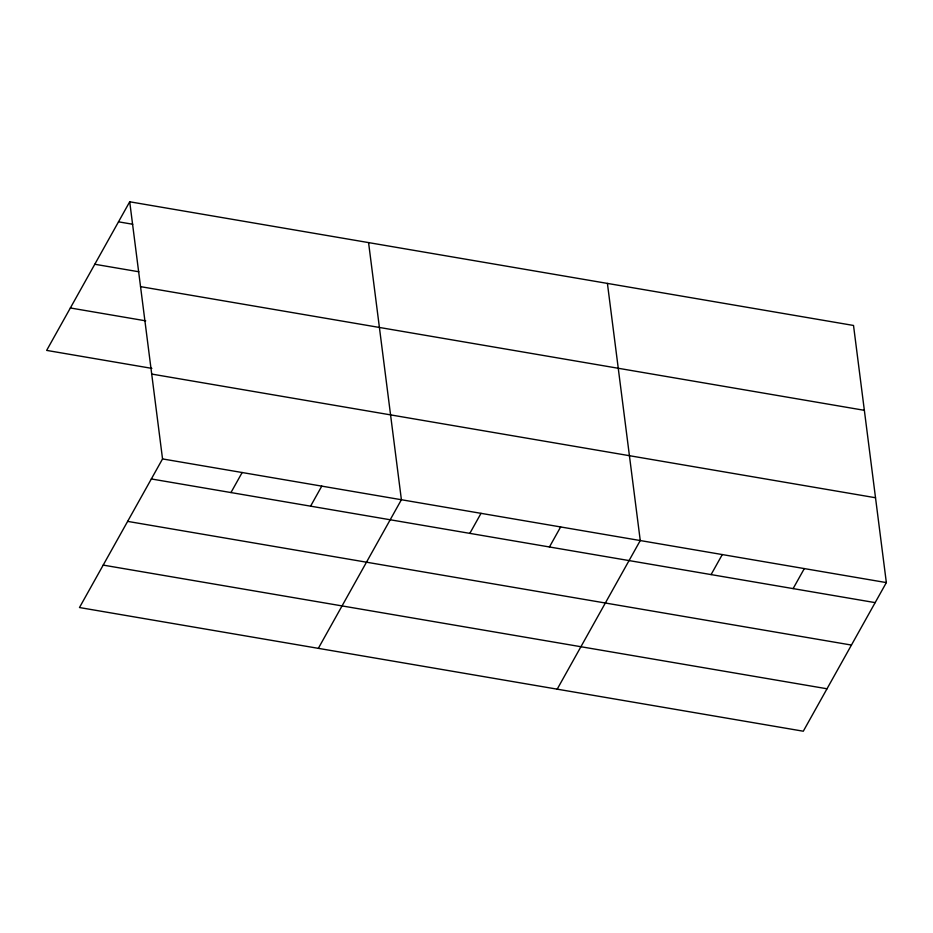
<?xml version="1.0" encoding="UTF-8"?>
<svg xmlns="http://www.w3.org/2000/svg" width="933" height="933" viewBox="0 0 933 933"><rect width="100%" height="100%" fill="white"/><g stroke="black" fill="none" stroke-linecap="round" stroke-linejoin="round"><path stroke-width="1.4" d="M129.71 201.785L162.54 458.919L79.48 607.535L803.29 731.215L886.35 582.6L853.52 325.465L129.71 201.785L46.65 350.4L151.857 368.383M230.964 492.554L242.16 472.518M310.584 506.164L321.78 486.128M318.34 648.342L401.4 499.726L368.57 242.603M469.824 533.373L481.02 513.337M549.444 546.971L560.64 526.947M557.199 689.16L640.26 540.545L607.418 283.422M711.086 574.6L722.282 554.564M793.12 588.606L804.316 568.582M118.514 221.821L132.731 224.258M94.793 264.261L138.877 271.783M140.545 286.641L864.355 410.322M70.36 307.972L145.723 320.847M151.706 374.063L875.516 497.744M162.54 458.919L886.35 582.6M151.344 478.956L875.154 602.625M127.634 521.384L851.444 645.065M103.201 565.106L827.011 688.776"/></g></svg>
